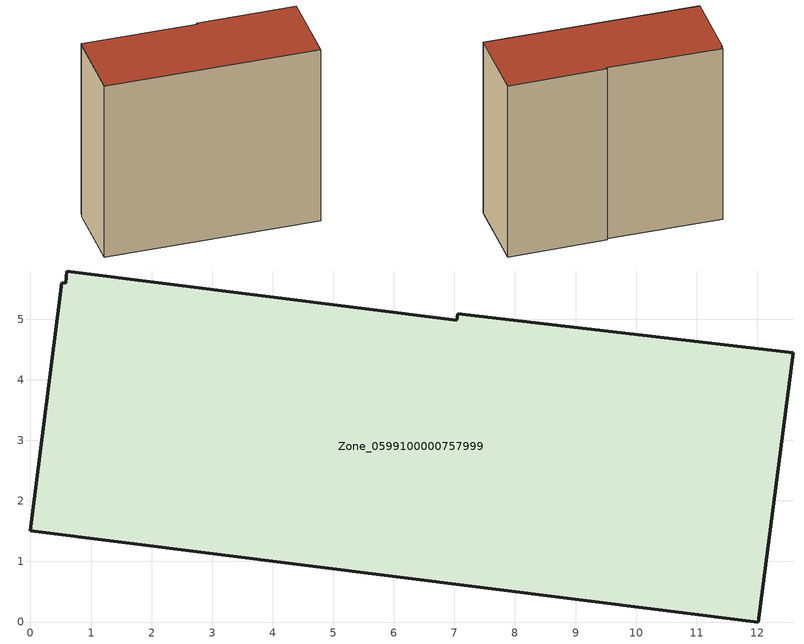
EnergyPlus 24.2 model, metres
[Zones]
Zone_0599100000757999
 floor ground (C_G): 0.58,5.59 0.6,5.79 7.04,4.99 7.06,5.09 12.59,4.44 12.02,0 0,1.5 0.52,5.6 z0
 wall outside (C_F): 12.02,0 12.59,4.44 7.06,5.09 7.04,4.99 0.6,5.79 0.58,5.59 0.52,5.6 0,1.5 12.02,0 z0:10.92
 roof outside (C_R): 0.52,5.6 0,1.5 12.02,0 12.59,4.44 7.06,5.09 7.04,4.99 0.6,5.79 0.58,5.59 z10.92
[BUILDING]
Pand.0599100000757999: North Axis=0; Terrain=City; Loads Convergence Tolerance Value=0.04; Temperature Convergence Tolerance Value=0.4; Solar Distribution=FullExterior; Maximum Number of Warmup Days=25; Minimum Number of Warmup Days=1
[Site:Location]
Rotterdam.The.Hague.AP_ZH_NLD Design_Conditions: Latitude=51.96; Longitude=4.45; Time Zone=1; Elevation=-4.5
[SITE:GROUNDTEMPERATURE:BUILDINGSURFACE]
18, 18, 18, 18, 18, 18, 18, 18, 18, 18, 18, 18
[MATERIAL] Thermal Absorptance=0.9; Solar Absorptance=0.7; Visible Absorptance=0.7
Name | Roughness | Thickness | Conductivity | Density | Specific Heat
G.TI.1946 | MediumSmooth | 0.15 | 1 | 540 | 1210
F.TI.1946 | Rough | 0.3 | 0.857143 | 1920 | 840
R.TI.1946 | MediumRough | 0.2 | 0.1 | 1500 | 1000
[CONSTRUCTION]
C_G: G.TI.1946
C_F: F.TI.1946
C_R: R.TI.1946
[ZONE]
Zone_0599100000757999: Type=1; Multiplier=1; Ceiling Height=Autocalculate; Volume=Autocalculate; Floor Area=autocalculate; Part of Total Floor Area=Yes
[ZONEINFILTRATION:DESIGNFLOWRATE]
Infil_Zone_0599100000757999: Zone or ZoneList or Space or SpaceList=Zone_0599100000757999; Schedule=AlwaysOn; Design Flow Rate Calculation Method=Flow/Area; Flow Rate per Floor Area=0.003; Constant Term Coefficient=1; Temperature Term Coefficient=0; Velocity Term Coefficient=0; Velocity Squared Term Coefficient=0
[HVACTEMPLATE:ZONE:IDEALLOADSAIRSYSTEM]
Zone_0599100000757999: Maximum Heating Supply Air Temperature=50; Minimum Cooling Supply Air Temperature=13; Maximum Heating Supply Air Humidity Ratio=0.0156; Minimum Cooling Supply Air Humidity Ratio=0.0077; Heating Limit=NoLimit; Cooling Limit=NoLimit; Dehumidification Control Type=ConstantSensibleHeatRatio; Cooling Sensible Heat Ratio=0.7; Dehumidification Setpoint=60; Humidification Control Type=None; Humidification Setpoint=30; Outdoor Air Method=None; Outdoor Air Flow Rate per Person=0.00944; Outdoor Air Flow Rate per Zone Floor Area=0; Outdoor Air Flow Rate per Zone=0; Demand Controlled Ventilation Type=None; Outdoor Air Economizer Type=NoEconomizer; Heat Recovery Type=None; Sensible Heat Recovery Effectiveness=0.7; Latent Heat Recovery Effectiveness=0.65
[ZONECONTROL:THERMOSTAT]
ThermostatControl_Zone_0599100000757999: Zone or ZoneList=Zone_0599100000757999; Control Type Schedule=DualSetpointControlType; Control 1=Thermostat_Zone_0599100000757999; Temperature Difference Between Cutout And Setpoint=0
[THERMOSTATSETPOINT:DUALSETPOINT]
Thermostat_Zone_0599100000757999: Heating Setpoint Temperature Schedule=HeatingSetpoint_Zone_0599100000757999; Cooling Setpoint Temperature Schedule=CoolingSetpoint_Zone_0599100000757999
[SCHEDULE:COMPACT]
HeatingSetpoint_Zone_0599100000757999: Through: 12/31, For: AllDays, Until: 24:00, 21
CoolingSetpoint_Zone_0599100000757999: Through: 12/31, For: AllDays, Until: 24:00, 24
DualSetpointControlType: Through: 12/31, For: AllDays, Until: 24:00, 4
AlwaysOn: Through: 12/31, For: AllDays, Until: 24:00, 1
